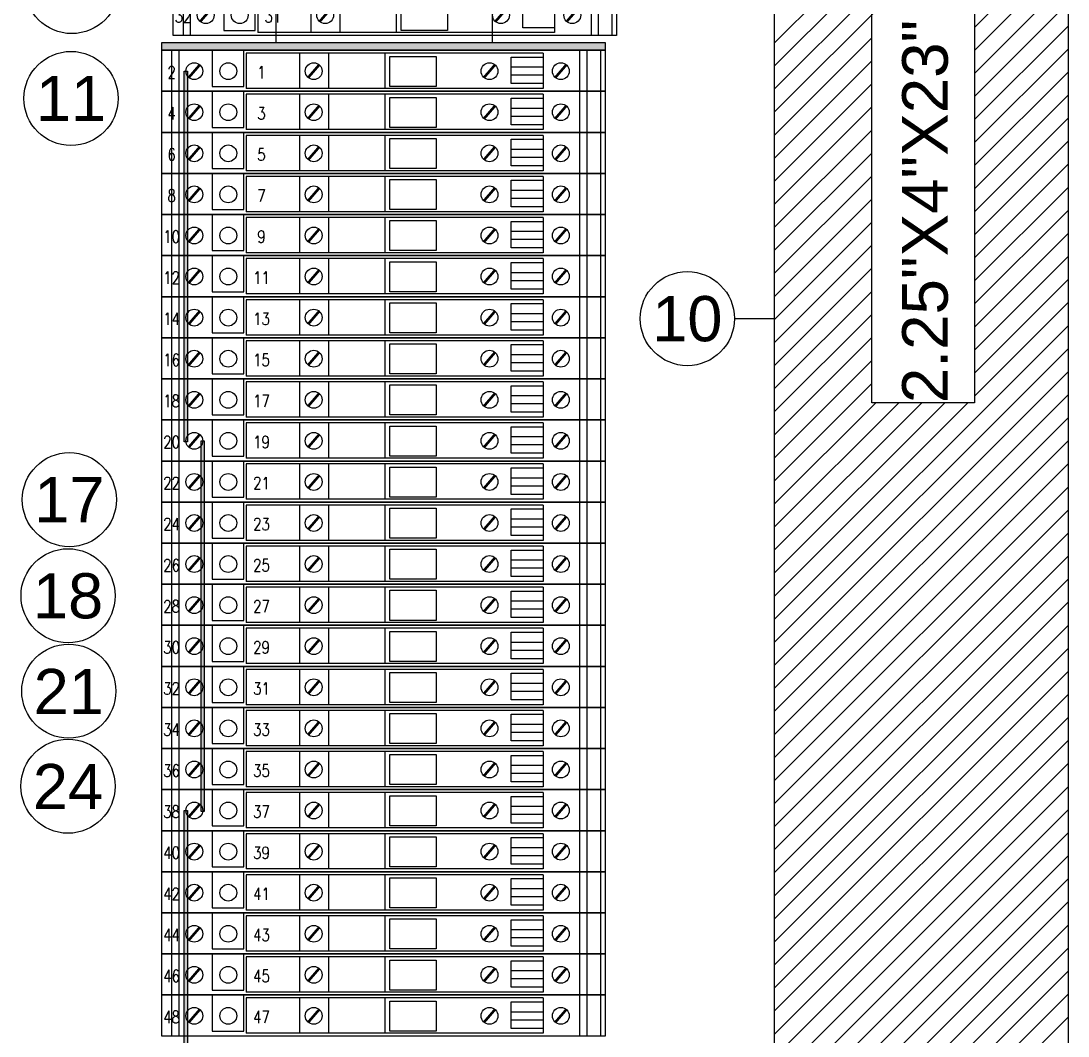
# Model space of a CAD drawing. Header units: inches. Extents: x -38 to 199, y -310 to 64.
# Drawn here: x 169.95 to 177.98, y 32.71 to 40.49 of the extents above; entities that cross this region are included whole.
import ezdxf
from ezdxf.enums import TextEntityAlignment as Align

# ---------------------------------------------------------------- set-up
doc = ezdxf.new("R2010")
doc.units = ezdxf.units.IN
doc.header["$MEASUREMENT"] = 0
doc.layers.add('AM_0', color=7, linetype='Continuous', lineweight=30)
for name, color, linetype in [('DETAIL$', 5, 'Continuous'), ('FREE-TEXT', 2, 'Continuous'), ('off-wire', 6, 'Continuous')]:
    doc.layers.add(name, color=color, linetype=linetype)
doc.styles.add('HELVLS', font='arial.ttf')
doc.styles.add('ROMANS', font='romans')
doc.styles.get("Standard").update_dxf_attribs({"font": 'arial.ttf'})
doc.styles.add('TXT', font='txt')

# ---------------------------------------------------------------- blocks, each defined once
blk = doc.blocks.new('11560421')
at = {"color": 8}
for p, q in [((1.2248, -0.0229), (-1.0515, -0.0229)), ((-1.0515, -0.0229), (-1.0515, -0.2937)), ((-0.6445, -0.0229), (-0.6445, -0.2937)), ((-0.422, -0.0229), (-0.422, -0.2937)), ((1.2248, -0.0229), (1.2248, -0.2937)), ((1.2248, -0.2937), (-1.0515, -0.2937))]:
    blk.add_line(p, q, dxfattribs=at)
blk.add_lwpolyline([(-1.7, -0.315), (-1.7, 0), (1.7, 0), (1.7, -0.315)], close=True, dxfattribs=at)
for points in [[(0.0485, -0.0467), (0.4046, -0.0467), (0.4046, -0.2769), (0.0485, -0.2769), (0.0485, -0.0467)], [(1.2253, -0.2561), (0.9808, -0.2561), (0.9808, -0.0525), (1.2253, -0.0525)]]:
    blk.add_lwpolyline(points, dxfattribs=at)
for centre in [(-1.45, -0.1604), (-0.5344, -0.1604), (0.8135, -0.1604), (1.3603, -0.1604)]:
    blk.add_circle(centre, 0.0645, dxfattribs=at)
at = {"layer": 'DETAIL$', "color": 8}
blk.add_line((0.0104, -0.0229), (0.0104, -0.2937), dxfattribs=at)
for points in [[(-1.6239, 0), (-1.6239, -0.315)], [(-1.5689, 0), (-1.5689, -0.315)], [(1.5044, 0), (1.5044, -0.315)], [(1.5594, 0), (1.5594, -0.315)], [(1.6644, 0), (1.6644, -0.315)], [(-1.3121, -0.0022), (-1.3121, -0.2769), (-1.0705, -0.2769), (-1.0705, -0.0022)], [(0.9808, -0.1281), (1.2253, -0.1281), (1.2253, -0.1921), (0.9808, -0.1921)]]:
    blk.add_lwpolyline(points, dxfattribs=at)
at = {"layer": 'DETAIL$', "color": 8, "const_width": 0.02}
for points in [[(-1.4079, -0.1116), (-1.4922, -0.2093)], [(-0.4923, -0.1116), (-0.5766, -0.2093)], [(0.8557, -0.1116), (0.7714, -0.2093)], [(1.4025, -0.1116), (1.3182, -0.2093)]]:
    blk.add_lwpolyline(points, dxfattribs=at)
at = {"layer": 'DETAIL$', "color": 8}
blk.add_circle((-1.1893, -0.1604), 0.0645, dxfattribs=at)
at = {"color": 6, "style": 'TXT', "flags": 3}
for tag, p in [('MANUF', (-1.7, -0.6042)), ('PART#', (-1.7, -0.8461)), ('DESC', (-1.7, -1.0863))]:
    blk.add_attdef(tag, p, '', height=0.125, dxfattribs=at)
blk = doc.blocks.new('11691307')
at = {"color": 8}
blk.add_lwpolyline([(-1.7, -0.059), (-1.7, 0), (1.7, 0), (1.7, -0.059)], close=True, dxfattribs=at)
at = {"color": 6, "style": 'TXT', "flags": 3}
for tag, p in [('MANUF', (-1.7, -0.3482)), ('PART#', (-1.7, -0.5901)), ('DESC', (-1.7, -0.8303))]:
    blk.add_attdef(tag, p, '', height=0.125, dxfattribs=at)
blk = doc.blocks.new('DO_YELLOWd')
at = {"color": 2}
for p, q in [((149.3298, -190.2365), (149.3298, -190.5074)), ((149.7367, -190.2365), (149.7367, -190.5074)), ((149.9593, -190.2365), (149.9593, -190.5074)), ((151.6061, -190.2365), (151.6061, -190.5074)), ((151.6061, -190.5074), (149.3298, -190.5074))]:
    blk.add_line(p, q, dxfattribs=at)
blk.add_lwpolyline([(148.6812, -190.5286), (148.6812, -190.2136), (152.0812, -190.2136), (152.0812, -190.5286)], close=True, dxfattribs=at)
for points in [[(150.4298, -190.2604), (150.7858, -190.2604), (150.7858, -190.4905), (150.4298, -190.4905), (150.4298, -190.2604)], [(151.6065, -190.4698), (151.3621, -190.4698), (151.3621, -190.2661), (151.6065, -190.2661)]]:
    blk.add_lwpolyline(points, dxfattribs=at)
for centre in [(148.9312, -190.3741), (149.8468, -190.3741), (151.1948, -190.3741), (151.7416, -190.3741)]:
    blk.add_circle(centre, 0.0645, dxfattribs=at)
at = {"layer": 'DETAIL$', "color": 2}
blk.add_line((150.3916, -190.2365), (150.3916, -190.5074), dxfattribs=at)
for points in [[(148.7573, -190.2136), (148.7573, -190.5286)], [(148.8123, -190.2136), (148.8123, -190.5286)], [(149.0691, -190.2159), (149.0691, -190.4905), (149.3107, -190.4905), (149.3107, -190.2159)], [(151.8856, -190.2136), (151.8856, -190.5286)], [(151.9406, -190.2136), (151.9406, -190.5286)], [(152.0456, -190.2136), (152.0456, -190.5286)]]:
    blk.add_lwpolyline(points, dxfattribs=at)
at = {"layer": 'DETAIL$', "color": 2, "const_width": 0.02}
for points in [[(148.9734, -190.3252), (148.889, -190.4229)], [(149.889, -190.3252), (149.8046, -190.4229)], [(151.2369, -190.3252), (151.1526, -190.4229)], [(151.7837, -190.3252), (151.6994, -190.4229)]]:
    blk.add_lwpolyline(points, dxfattribs=at)
at = {"layer": 'DETAIL$', "color": 2}
blk.add_circle((149.1919, -190.3741), 0.0645, dxfattribs=at)
at = {"layer": 'FREE-TEXT', "color": 2}
blk.add_circle((147.9043, -190.1544), 0.3608, dxfattribs=at)
at = {"color": 2, "style": 'ROMANS', "width": 0.8}
for s, p in [('32', (148.7573, -190.3832)), ('31', (149.4463, -190.3832))]:
    blk.add_text(s, height=0.09375, dxfattribs=at).set_placement(p, align=Align.MIDDLE)
at = {"color": 2, "style": 'TXT', "flags": 3}
for tag, p in [('MANUF', (148.6753, -180.4637)), ('PART#', (148.6753, -180.7056)), ('MANUF', (148.6753, -180.7787)), ('DESC', (148.6753, -180.9457)), ('PART#', (148.6753, -181.0206)), ('MANUF', (148.6753, -181.0937)), ('DESC', (148.6753, -181.2607)), ('PART#', (148.6753, -181.3356)), ('MANUF', (148.6753, -181.4087)), ('DESC', (148.6753, -181.5757)), ('PART#', (148.6753, -181.6506)), ('MANUF', (148.6753, -181.7237)), ('DESC', (148.6753, -181.8907)), ('PART#', (148.6753, -181.9656)), ('MANUF', (148.6753, -182.0387)), ('DESC', (148.6753, -182.2057)), ('PART#', (148.6753, -182.2806)), ('MANUF', (148.6753, -182.3537)), ('DESC', (148.6753, -182.5207)), ('PART#', (148.6753, -182.5956)), ('MANUF', (148.6753, -182.6687)), ('DESC', (148.6753, -182.8357)), ('PART#', (148.6753, -182.9106)), ('MANUF', (148.6753, -182.9837)), ('DESC', (148.6753, -183.1507)), ('PART#', (148.6753, -183.2256)), ('MANUF', (148.6753, -183.2987)), ('DESC', (148.6753, -183.4657)), ('PART#', (148.6753, -183.5406)), ('MANUF', (148.6753, -183.6137)), ('DESC', (148.6753, -183.7807)), ('PART#', (148.6753, -183.8556)), ('MANUF', (148.6753, -183.9287)), ('DESC', (148.6753, -184.0957)), ('PART#', (148.6753, -184.1706)), ('MANUF', (148.6753, -184.2437)), ('DESC', (148.6753, -184.4107)), ('PART#', (148.6753, -184.4856)), ('MANUF', (148.6753, -184.5587)), ('DESC', (148.6753, -184.7257)), ('PART#', (148.6753, -184.8006)), ('MANUF', (148.6753, -184.8737)), ('DESC', (148.6753, -185.0407)), ('PART#', (148.6753, -185.1156)), ('MANUF', (148.6753, -185.1887)), ('DESC', (148.6753, -185.3557)), ('PART#', (148.6753, -185.4306)), ('DESC', (148.6753, -185.6707)), ('MANUF', (148.6812, -185.7779)), ('PART#', (148.6812, -186.0198)), ('MANUF', (148.6812, -186.0929)), ('DESC', (148.6812, -186.2599)), ('PART#', (148.6812, -186.3348)), ('MANUF', (148.6812, -186.4079)), ('DESC', (148.6812, -186.5749)), ('PART#', (148.6812, -186.6498)), ('MANUF', (148.6812, -186.7229)), ('DESC', (148.6812, -186.8899)), ('PART#', (148.6812, -186.9648)), ('MANUF', (148.6812, -187.0379)), ('DESC', (148.6812, -187.2049)), ('PART#', (148.6812, -187.2798)), ('MANUF', (148.6812, -187.3529)), ('DESC', (148.6812, -187.5199)), ('PART#', (148.6812, -187.5948)), ('MANUF', (148.6812, -187.6679)), ('DESC', (148.6812, -187.8349)), ('PART#', (148.6812, -187.9098)), ('MANUF', (148.6812, -187.9829)), ('DESC', (148.6812, -188.1499)), ('PART#', (148.6812, -188.2248)), ('MANUF', (148.6812, -188.2979)), ('DESC', (148.6812, -188.4649)), ('PART#', (148.6812, -188.5398)), ('MANUF', (148.6812, -188.6129)), ('DESC', (148.6812, -188.7799)), ('PART#', (148.6812, -188.8548)), ('MANUF', (148.6812, -188.9279)), ('DESC', (148.6812, -189.0949)), ('PART#', (148.6812, -189.1698)), ('MANUF', (148.6812, -189.2429)), ('DESC', (148.6812, -189.4099)), ('PART#', (148.6812, -189.4848)), ('MANUF', (148.6812, -189.5579)), ('DESC', (148.6812, -189.7249)), ('PART#', (148.6812, -189.7998)), ('MANUF', (148.6812, -189.8729)), ('DESC', (148.6812, -190.0399)), ('PART#', (148.6812, -190.1148)), ('MANUF', (148.6812, -190.1879)), ('DESC', (148.6812, -190.3549)), ('PART#', (148.6812, -190.4298)), ('MANUF', (148.6812, -190.5029))]:
    blk.add_attdef(tag, p, '', height=0.125, dxfattribs=at)

msp = doc.modelspace()

# ---------------------------------------------------------------- hatches: boundary and pattern name
msp.add_hatch(color=256).paths.add_polyline_path([(174.42652, 40.32812), (171.02652, 40.32812), (171.02652, 40.26912), (174.42652, 40.26912)])
h = msp.add_hatch(color=0)
h.dxf.hatch_style = 1
h.paths.add_polyline_path([(171.22388, 40.10869), (171.20001, 40.10869), (171.20001, 37.26722), (171.22388, 37.26722)])
h = msp.add_hatch(color=0)
h.dxf.hatch_style = 1
h.paths.add_polyline_path([(171.35297, 37.27369), (171.3291, 37.27369), (171.3291, 34.43222), (171.35297, 34.43222)])
h = msp.add_hatch(color=0)
h.dxf.hatch_style = 1
h.paths.add_polyline_path([(171.22388, 34.43869), (171.20001, 34.43869), (171.20001, 31.59722), (171.22388, 31.59722)])

# ---------------------------------------------------------------- linework, layer by layer
at = {"color": 0}
for p, q in [((175.72622, 27.68991), (175.72622, 51.53377)), ((177.97622, 51.53377), (177.97622, 27.68991)), ((176.47159, 37.5664), (176.47159, 40.54772)), ((177.25905, 40.54772), (177.25905, 37.5664)), ((175.41771, 38.21097), (175.72622, 38.21097)), ((177.25905, 37.5664), (176.47159, 37.5664))]:
    msp.add_line(p, q, dxfattribs=at)
at = {"color": 0, "linetype": 'Continuous'}
for p, q in [((175.72622, 40.32627), (177.97622, 42.57627)), ((175.72622, 40.14949), (177.97622, 42.39949)), ((175.72622, 39.97271), (177.97622, 42.22271)), ((175.72622, 39.79594), (177.97622, 42.04594)), ((177.25905, 40.44488), (177.97622, 41.16205)), ((177.25905, 40.26811), (177.97622, 40.98528)), ((177.25905, 40.09133), (177.97622, 40.8085)), ((177.25905, 39.91455), (177.97622, 40.63172)), ((177.25905, 39.73777), (177.97622, 40.45495)), ((175.72622, 39.61916), (176.47159, 40.36453)), ((177.25905, 39.561), (177.97622, 40.27817)), ((175.72622, 39.44238), (176.47159, 40.18775)), ((177.25905, 39.38422), (177.97622, 40.10139)), ((175.72622, 39.26561), (176.47159, 40.01097)), ((177.25905, 39.20744), (177.97622, 39.92462)), ((175.72622, 39.08883), (176.47159, 39.8342)), ((177.25905, 39.03067), (177.97622, 39.74784)), ((175.72622, 38.91205), (176.47159, 39.65742)), ((177.25905, 38.85389), (177.97622, 39.57106)), ((175.72622, 38.73528), (176.47159, 39.48064)), ((177.25905, 38.67711), (177.97622, 39.39429)), ((175.72622, 38.5585), (176.47159, 39.30387)), ((177.25905, 38.50034), (177.97622, 39.21751)), ((175.72622, 38.38172), (176.47159, 39.12709)), ((177.25905, 38.32356), (177.97622, 39.04073)), ((175.72622, 38.20495), (176.47159, 38.95031)), ((177.25905, 38.14678), (177.97622, 38.86396)), ((175.72622, 38.02817), (176.47159, 38.77354)), ((177.25905, 37.97001), (177.97622, 38.68718)), ((175.72622, 37.85139), (176.47159, 38.59676)), ((177.25905, 37.79323), (177.97622, 38.5104)), ((175.72622, 37.67462), (176.47159, 38.41998)), ((177.25905, 37.61645), (177.97622, 38.33363)), ((175.72622, 37.49784), (176.47159, 38.24321)), ((175.72622, 35.90685), (177.97622, 38.15685)), ((175.72622, 37.32106), (176.47159, 38.06643)), ((175.72622, 35.73007), (177.97622, 37.98007)), ((175.72622, 37.14429), (176.47159, 37.88965)), ((175.72622, 35.5533), (177.97622, 37.8033)), ((175.72622, 36.96751), (176.47159, 37.71288)), ((175.72622, 35.37652), (177.97622, 37.62652)), ((175.72622, 36.79073), (176.50189, 37.5664)), ((175.72622, 36.61396), (176.67867, 37.5664)), ((175.72622, 36.43718), (176.85544, 37.5664)), ((175.72622, 36.2604), (177.03222, 37.5664)), ((175.72622, 36.08363), (177.209, 37.5664)), ((175.72622, 35.19974), (177.97622, 37.44974)), ((175.72622, 35.02297), (177.97622, 37.27297)), ((175.72622, 34.84619), (177.97622, 37.09619)), ((175.72622, 34.66941), (177.97622, 36.91941)), ((175.72622, 34.49264), (177.97622, 36.74264)), ((175.72622, 34.31586), (177.97622, 36.56586)), ((175.72622, 34.13908), (177.97622, 36.38908)), ((175.72622, 33.9623), (177.97622, 36.2123)), ((175.72622, 33.78553), (177.97622, 36.03553)), ((175.72622, 33.60875), (177.97622, 35.85875)), ((175.72622, 33.43197), (177.97622, 35.68197)), ((175.72622, 33.2552), (177.97622, 35.5052)), ((175.72622, 33.07842), (177.97622, 35.32842)), ((175.72622, 32.90164), (177.97622, 35.15164)), ((175.72622, 32.72487), (177.97622, 34.97487)), ((175.72622, 32.54809), (177.97622, 34.79809)), ((175.72622, 32.37131), (177.97622, 34.62131)), ((175.72622, 32.19454), (177.97622, 34.44454)), ((175.72622, 32.01776), (177.97622, 34.26776)), ((175.72622, 31.84098), (177.97622, 34.09098)), ((175.72622, 31.66421), (177.97622, 33.91421)), ((175.72622, 31.48743), (177.97622, 33.73743)), ((175.72622, 31.31065), (177.97622, 33.56065)), ((175.72622, 31.13388), (177.97622, 33.38388)), ((175.72622, 30.9571), (177.97622, 33.2071)), ((175.72622, 30.78032), (177.97622, 33.03032)), ((175.72622, 30.60355), (177.97622, 32.85355))]:
    msp.add_line(p, q, dxfattribs=at)
for p, q in [((171.90464, 40.32836), (171.90464, 40.5695)), ((173.56027, 40.5695), (173.56027, 40.32836))]:
    msp.add_line(p, q)
at = {"color": 0}
for points in [[(171.20001, 40.10869), (171.22388, 40.10869), (171.22388, 37.26722), (171.20001, 37.26722)], [(171.3291, 37.27369), (171.35297, 37.27369), (171.35297, 34.43222), (171.3291, 34.43222)], [(171.20001, 34.43869), (171.22388, 34.43869), (171.22388, 31.59722), (171.20001, 31.59722)]]:
    msp.add_lwpolyline(points, close=True, dxfattribs=at)
at = {"layer": 'FREE-TEXT', "color": 0}
for centre in [(170.33116, 39.89961), (175.05693, 38.21097), (170.31836, 36.82269), (170.3086, 36.08566), (170.31406, 35.35405), (170.30812, 34.62505)]:
    msp.add_circle(centre, 0.36078, dxfattribs=at)

# ---------------------------------------------------------------- block references
for name, p in [('11691307', (172.72652, 40.32812)), ('11560421', (172.72652, 40.26912)), ('11560421', (172.72652, 39.95412)), ('11560421', (172.72652, 39.63912)), ('11560421', (172.72652, 39.32412)), ('11560421', (172.72652, 39.00912)), ('11560421', (172.72652, 38.69412)), ('11560421', (172.72652, 38.37912)), ('11560421', (172.72652, 38.06412)), ('11560421', (172.72652, 37.74912)), ('11560421', (172.72652, 37.43412)), ('11560421', (172.72652, 37.11912)), ('11560421', (172.72652, 36.80412)), ('11560421', (172.72652, 36.48912)), ('11560421', (172.72652, 36.17412)), ('11560421', (172.72652, 35.85912)), ('11560421', (172.72652, 35.54412)), ('11560421', (172.72652, 35.22912)), ('11560421', (172.72652, 34.91412)), ('11560421', (172.72652, 34.59912)), ('11560421', (172.72652, 34.28412)), ('11560421', (172.72652, 33.96912)), ('11560421', (172.72652, 33.65412)), ('11560421', (172.72652, 33.33912)), ('11560421', (172.72652, 33.02412))]:
    msp.add_blockref(name, p)
at = {"layer": 'off-wire', "color": 0}
msp.add_blockref('DO_YELLOWd', (22.433, 230.91211), dxfattribs=at)

# ---------------------------------------------------------------- texts
at = {"color": 6, "style": 'ROMANS', "width": 0.8}
for s, p in [('2', (171.10263, 40.09954)), ('1', (171.79161, 40.09954)), ('4', (171.10263, 39.78454)), ('3', (171.79161, 39.78454)), ('6', (171.10263, 39.46954)), ('5', (171.79161, 39.46954)), ('8', (171.10263, 39.15454)), ('7', (171.79161, 39.15454)), ('10', (171.10263, 38.83954)), ('9', (171.79161, 38.83954)), ('12', (171.10263, 38.52454)), ('11', (171.79161, 38.52454)), ('14', (171.10263, 38.20954)), ('13', (171.79161, 38.20954)), ('16', (171.10263, 37.89454)), ('15', (171.79161, 37.89454)), ('18', (171.10263, 37.57954)), ('17', (171.79161, 37.57954)), ('20', (171.10263, 37.26454)), ('19', (171.79161, 37.26454)), ('22', (171.10263, 36.94954)), ('21', (171.79161, 36.94954)), ('24', (171.10263, 36.63454)), ('23', (171.79161, 36.63454)), ('26', (171.10263, 36.31954)), ('25', (171.79161, 36.31954)), ('28', (171.10263, 36.00454)), ('27', (171.79161, 36.00454)), ('30', (171.10263, 35.68954)), ('29', (171.79161, 35.68954)), ('32', (171.10263, 35.37454)), ('31', (171.79161, 35.37454)), ('34', (171.10263, 35.05954)), ('33', (171.79161, 35.05954)), ('36', (171.10263, 34.74454)), ('35', (171.79161, 34.74454)), ('38', (171.10263, 34.42954)), ('37', (171.79161, 34.42954)), ('40', (171.10263, 34.11454)), ('39', (171.79161, 34.11454)), ('42', (171.10263, 33.79954)), ('41', (171.79161, 33.79954)), ('44', (171.10263, 33.48454)), ('43', (171.79161, 33.48454)), ('46', (171.10263, 33.16954)), ('45', (171.79161, 33.16954)), ('48', (171.10263, 32.85454)), ('47', (171.79161, 32.85454))]:
    msp.add_text(s, height=0.09375, dxfattribs=at).set_placement(p, align=Align.MIDDLE)
at = {"layer": 'AM_0', "color": 3, "insert": (176.88147, 39.03283), "char_height": 0.35, "attachment_point": 5, "rotation": 90}
msp.add_mtext('\\A1;2.25"X4"X23"', dxfattribs=at)
at = {"layer": 'FREE-TEXT', "color": 0, "style": 'HELVLS'}
for s, p in [('11', (170.33116, 39.89961)), ('10', (175.05693, 38.21097)), ('17', (170.31836, 36.82269)), ('18', (170.3086, 36.08566)), ('21', (170.31406, 35.35405)), ('24', (170.30812, 34.62505))]:
    msp.add_text(s, height=0.346581, dxfattribs=at).set_placement(p, align=Align.MIDDLE)

doc.saveas('drawing.dxf')
